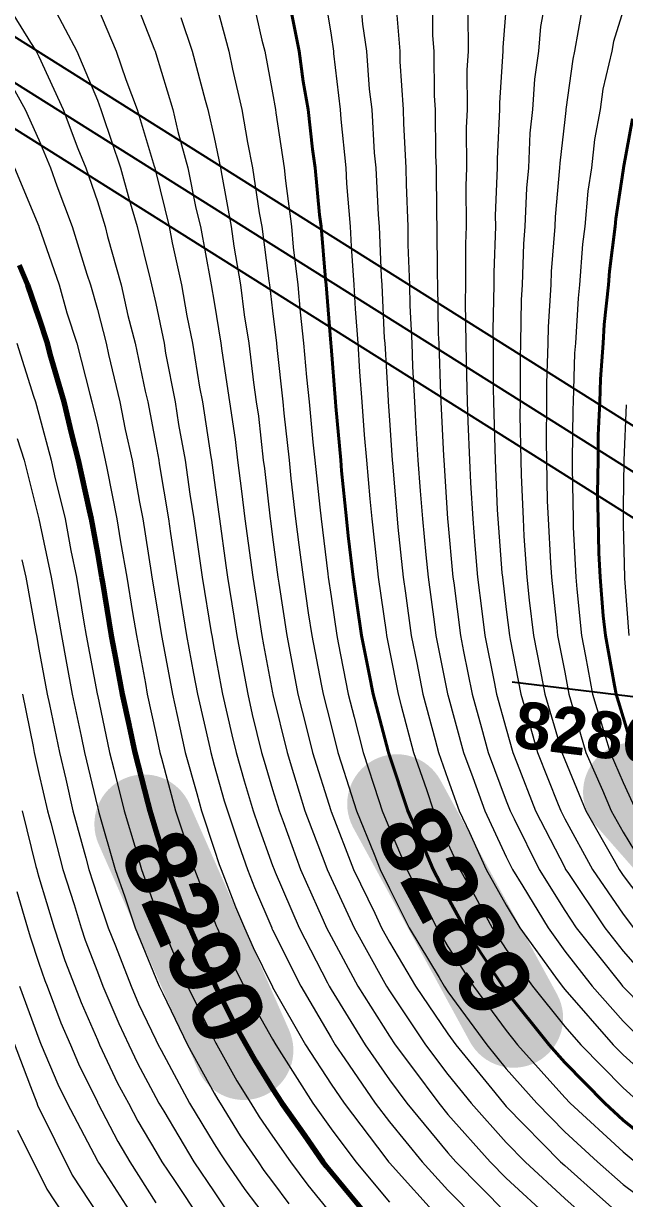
# Model space of a CAD drawing. Extents: x 2799052 to 2815686, y 1319509 to 1336143.
# Drawn here: x 2807568.63 to 2807578.92, y 1327729.01 to 1327749.11 of the extents above; entities that cross this region are included whole.
import ezdxf

# ---------------------------------------------------------------- set-up
doc = ezdxf.new("R2010")
doc.units = 0
doc.header["$LTSCALE"] = 0.5
doc.header["$MEASUREMENT"] = 0
doc.linetypes.add('DASHED', pattern=[0.75, 0.5, -0.25])
doc.layers.add('C-Road-Asph-Hach-Bdry', color=64, linetype='Continuous', lineweight=25, plot=False)
for name, color, linetype in [('C-Strm', 4, 'Continuous'), ('C-TOPO-CONT-TEXT-1FT', 1, 'Continuous'), ('C-TOPO-CONT-TEXT-5FT', 7, 'Continuous'), ('C-TOPO-USER', 40, 'Continuous')]:
    doc.layers.add(name, color=color, linetype=linetype)
for name, color, linetype, lineweight in [('C-Strm-Pipe', 115, 'Continuous', 25), ('C-TOPO-BDRY', 5, 'DASHED', 70), ('C-Topo-Cont-10th', 8, 'Continuous', 13), ('C-TOPO-CONT-1FT', 7, 'Continuous', 40), ('C-TOPO-CONT-5FT', 6, 'Continuous', 70), ('C-TOPO-SPOT', 2, 'Continuous', 25)]:
    doc.layers.add(name, color=color, linetype=linetype, lineweight=lineweight)
doc.styles.add('Swiss 721 BT', font='swissb.ttf', dxfattribs={"height": 2})

msp = doc.modelspace()

# ---------------------------------------------------------------- hatches: boundary and pattern name
at = {"true_color": 0x000000}
for points in [[(2807578.497, 1327736.602, 0.414214), (2807578.421, 1327735.403), (2807581.215, 1327732.229, 0.414214), (2807582.414, 1327732.152, 0.414214), (2807582.491, 1327733.352), (2807579.697, 1327736.526, 0.414214)], [(2807574.614, 1327736.51, 0.414214), (2807574.275, 1327735.357), (2807576.272, 1327731.695, 0.414214), (2807577.425, 1327731.355, 0.414214), (2807577.764, 1327732.508), (2807575.767, 1327736.171, 0.414214)], [(2807570.351, 1327736.196, 0.414214), (2807569.916, 1327735.076), (2807571.623, 1327731.207, 0.414214), (2807572.744, 1327730.772, 0.414214), (2807573.178, 1327731.893), (2807571.472, 1327735.762, 0.414214)]]:
    msp.add_hatch(color=18, dxfattribs=at).paths.add_polyline_path(points, flags=0)

# ---------------------------------------------------------------- linework, layer by layer
at = {"layer": 'C-Road-Asph-Hach-Bdry'}
msp.add_circle((2807368.688, 1327825.522), 8317.007, dxfattribs=at)
at = {"layer": 'C-Strm'}
for p, q in [((2807584.172, 1327739.02), (2807537.679, 1327768.256)), ((2807583.462, 1327737.892), (2807536.969, 1327767.127))]:
    msp.add_line(p, q, dxfattribs=at)
at = {"layer": 'C-Strm-Pipe'}
msp.add_line((2807584.024, 1327738.325), (2807537.116, 1327767.822), dxfattribs=at)
at = {"layer": 'C-TOPO-BDRY'}
msp.add_arc((2807583.448, 1327737.061, 8305.199), 19.912, 196.1622, 243.1048, dxfattribs=at)
at = {"layer": 'C-Topo-Cont-10th'}
for points, elevation in [([(2807568.219, 1327749.644), (2807568.751, 1327748.788), (2807568.846, 1327748.644), (2807568.895, 1327748.55), (2807569.312, 1327747.644), (2807569.563, 1327746.976), (2807569.7, 1327746.644), (2807569.895, 1327746.071), (2807570.027, 1327745.644), (2807570.069, 1327745.469), (2807570.302, 1327744.644), (2807570.418, 1327744.12), (2807570.542, 1327743.644), (2807570.711, 1327742.827), (2807570.756, 1327742.644), (2807570.895, 1327741.921), (2807570.946, 1327741.644), (2807570.954, 1327741.585), (2807571.111, 1327740.644), (2807571.146, 1327740.393), (2807571.26, 1327739.644), (2807571.33, 1327739.209), (2807571.423, 1327738.644), (2807571.542, 1327737.996), (2807571.608, 1327737.644), (2807571.818, 1327736.721), (2807571.835, 1327736.644), (2807571.895, 1327736.429), (2807572.068, 1327735.816), (2807572.12, 1327735.644), (2807572.314, 1327735.062), (2807572.467, 1327734.644), (2807572.585, 1327734.334), (2807572.879, 1327733.644), (2807572.884, 1327733.632), (2807572.895, 1327733.61), (2807573.377, 1327732.644), (2807573.895, 1327731.761), (2807573.967, 1327731.644), (2807574.133, 1327731.405), (2807574.653, 1327730.644), (2807574.895, 1327730.327), (2807575.453, 1327729.644), (2807575.895, 1327729.156), (2807576.4, 1327728.644)], 8289.7), ([(2807570.493, 1327749.644), (2807570.871, 1327748.667), (2807570.882, 1327748.644), (2807570.895, 1327748.604), (2807571.186, 1327747.644), (2807571.273, 1327747.266), (2807571.442, 1327746.644), (2807571.583, 1327745.956), (2807571.659, 1327745.644), (2807571.83, 1327744.709), (2807571.845, 1327744.644), (2807571.895, 1327744.348), (2807572.008, 1327743.644), (2807572.023, 1327743.515), (2807572.157, 1327742.644), (2807572.253, 1327742.001), (2807572.292, 1327741.644), (2807572.364, 1327741.113), (2807572.418, 1327740.644), (2807572.477, 1327740.226), (2807572.554, 1327739.644), (2807572.601, 1327739.35), (2807572.71, 1327738.644), (2807572.739, 1327738.488), (2807572.895, 1327737.662), (2807572.899, 1327737.644), (2807572.9, 1327737.639), (2807573.143, 1327736.644), (2807573.255, 1327736.283), (2807573.449, 1327735.644), (2807573.789, 1327734.75), (2807573.828, 1327734.644), (2807573.895, 1327734.493), (2807574.29, 1327733.644), (2807574.787, 1327732.752), (2807574.845, 1327732.644), (2807574.895, 1327732.565), (2807575.511, 1327731.644), (2807575.895, 1327731.134), (2807576.291, 1327730.644), (2807576.895, 1327729.971), (2807577.216, 1327729.644), (2807577.895, 1327729.015), (2807578.313, 1327728.644)], 8289.4), ([(2807571.895, 1327749.575), (2807572.146, 1327748.644), (2807572.206, 1327748.333), (2807572.368, 1327747.644), (2807572.462, 1327747.077), (2807572.553, 1327746.644), (2807572.665, 1327745.874), (2807572.708, 1327745.644), (2807572.829, 1327744.71), (2807572.84, 1327744.644), (2807572.895, 1327744.202), (2807572.96, 1327743.644), (2807572.966, 1327743.573), (2807573.071, 1327742.644), (2807573.089, 1327742.45), (2807573.177, 1327741.644), (2807573.209, 1327741.329), (2807573.288, 1327740.644), (2807573.343, 1327740.195), (2807573.416, 1327739.644), (2807573.506, 1327739.033), (2807573.566, 1327738.644), (2807573.728, 1327737.811), (2807573.759, 1327737.644), (2807573.895, 1327737.107), (2807574.013, 1327736.644), (2807574.07, 1327736.468), (2807574.331, 1327735.644), (2807574.634, 1327734.905), (2807574.736, 1327734.644), (2807574.895, 1327734.315), (2807575.232, 1327733.644), (2807575.745, 1327732.794), (2807575.833, 1327732.644), (2807575.895, 1327732.552), (2807576.559, 1327731.644), (2807576.895, 1327731.232), (2807577.416, 1327730.644), (2807577.895, 1327730.155), (2807578.455, 1327729.644), (2807578.895, 1327729.253), (2807579.716, 1327728.644)], 8289.2), ([(2807572.526, 1327749.644), (2807572.708, 1327748.831), (2807572.759, 1327748.644), (2807572.895, 1327747.928), (2807572.944, 1327747.644), (2807572.951, 1327747.588), (2807573.094, 1327746.644), (2807573.115, 1327746.424), (2807573.22, 1327745.644), (2807573.248, 1327745.29), (2807573.326, 1327744.644), (2807573.364, 1327744.175), (2807573.425, 1327743.644), (2807573.474, 1327743.065), (2807573.522, 1327742.644), (2807573.585, 1327741.954), (2807573.619, 1327741.644), (2807573.701, 1327740.838), (2807573.723, 1327740.644), (2807573.839, 1327739.7), (2807573.846, 1327739.644), (2807573.895, 1327739.313), (2807573.993, 1327738.644), (2807574.017, 1327738.522), (2807574.188, 1327737.644), (2807574.292, 1327737.247), (2807574.445, 1327736.644), (2807574.715, 1327735.823), (2807574.772, 1327735.644), (2807574.895, 1327735.343), (2807575.19, 1327734.644), (2807575.511, 1327734.028), (2807575.704, 1327733.644), (2807575.895, 1327733.326), (2807576.333, 1327732.644), (2807576.895, 1327731.887), (2807577.089, 1327731.644), (2807577.895, 1327730.74), (2807577.989, 1327730.644), (2807578.895, 1327729.811), (2807579.103, 1327729.644)], 8289.1), ([(2807573.778, 1327749.644), (2807573.895, 1327748.915), (2807573.935, 1327748.644), (2807573.938, 1327748.6), (2807574.053, 1327747.644), (2807574.063, 1327747.476), (2807574.147, 1327746.644), (2807574.16, 1327746.379), (2807574.223, 1327745.644), (2807574.237, 1327745.301), (2807574.287, 1327744.644), (2807574.307, 1327744.232), (2807574.352, 1327743.644), (2807574.381, 1327743.158), (2807574.422, 1327742.644), (2807574.463, 1327742.076), (2807574.501, 1327741.644), (2807574.558, 1327740.981), (2807574.592, 1327740.644), (2807574.677, 1327739.862), (2807574.703, 1327739.644), (2807574.836, 1327738.703), (2807574.845, 1327738.644), (2807574.895, 1327738.39), (2807575.043, 1327737.644), (2807575.098, 1327737.441), (2807575.306, 1327736.644), (2807575.528, 1327736.01), (2807575.651, 1327735.644), (2807575.895, 1327735.089), (2807576.097, 1327734.644), (2807576.361, 1327734.178), (2807576.652, 1327733.644), (2807576.895, 1327733.275), (2807577.341, 1327732.644), (2807577.895, 1327731.958), (2807578.172, 1327731.644), (2807578.895, 1327730.907), (2807579.188, 1327730.644)], 8288.9), ([(2807574.388, 1327749.644), (2807574.435, 1327749.104), (2807574.503, 1327748.644), (2807574.55, 1327747.989), (2807574.591, 1327747.644), (2807574.634, 1327746.904), (2807574.661, 1327746.644), (2807574.699, 1327745.839), (2807574.716, 1327745.644), (2807574.751, 1327744.787), (2807574.762, 1327744.644), (2807574.806, 1327743.732), (2807574.813, 1327743.644), (2807574.871, 1327742.668), (2807574.873, 1327742.644), (2807574.895, 1327742.328), (2807574.943, 1327741.644), (2807574.946, 1327741.593), (2807575.025, 1327740.644), (2807575.039, 1327740.5), (2807575.13, 1327739.644), (2807575.167, 1327739.372), (2807575.268, 1327738.644), (2807575.361, 1327738.177), (2807575.467, 1327737.644), (2807575.678, 1327736.861), (2807575.735, 1327736.644), (2807575.895, 1327736.186), (2807576.089, 1327735.644), (2807576.263, 1327735.275), (2807576.55, 1327734.644), (2807576.895, 1327734.034), (2807577.129, 1327733.644), (2807577.739, 1327732.8), (2807577.849, 1327732.644), (2807577.895, 1327732.587), (2807578.725, 1327731.644), (2807578.895, 1327731.47), (2807579.814, 1327730.644)], 8288.8), ([(2807574.999, 1327749.539), (2807575.073, 1327748.644), (2807575.075, 1327748.464), (2807575.132, 1327747.644), (2807575.133, 1327747.405), (2807575.176, 1327746.644), (2807575.178, 1327746.361), (2807575.211, 1327745.644), (2807575.212, 1327745.326), (2807575.24, 1327744.644), (2807575.245, 1327744.293), (2807575.276, 1327743.644), (2807575.289, 1327743.25), (2807575.324, 1327742.644), (2807575.345, 1327742.193), (2807575.383, 1327741.644), (2807575.418, 1327741.121), (2807575.458, 1327740.644), (2807575.516, 1327740.023), (2807575.556, 1327739.644), (2807575.658, 1327738.881), (2807575.691, 1327738.644), (2807575.89, 1327737.648), (2807575.891, 1327737.644), (2807575.895, 1327737.63), (2807576.16, 1327736.644), (2807576.32, 1327736.219), (2807576.525, 1327735.644), (2807576.895, 1327734.862), (2807577.003, 1327734.644), (2807577.18, 1327734.359), (2807577.609, 1327733.644), (2807577.895, 1327733.248), (2807578.367, 1327732.644), (2807578.895, 1327732.049), (2807579.295, 1327731.644)], 8288.7), ([(2807575.626, 1327749.644), (2807575.63, 1327748.908), (2807575.652, 1327748.644), (2807575.659, 1327747.88), (2807575.675, 1327747.644), (2807575.681, 1327746.858), (2807575.693, 1327746.644), (2807575.698, 1327745.841), (2807575.707, 1327745.644), (2807575.711, 1327744.828), (2807575.718, 1327744.644), (2807575.731, 1327743.807), (2807575.739, 1327743.644), (2807575.767, 1327742.771), (2807575.775, 1327742.644), (2807575.819, 1327741.72), (2807575.824, 1327741.644), (2807575.89, 1327740.649), (2807575.89, 1327740.644), (2807575.895, 1327740.591), (2807575.981, 1327739.644), (2807575.994, 1327739.545), (2807576.112, 1327738.644), (2807576.165, 1327738.373), (2807576.31, 1327737.644), (2807576.471, 1327737.068), (2807576.585, 1327736.644), (2807576.895, 1327735.816), (2807576.961, 1327735.644), (2807577.032, 1327735.507), (2807577.457, 1327734.644), (2807577.895, 1327733.939), (2807578.092, 1327733.644), (2807578.854, 1327732.684), (2807578.886, 1327732.644), (2807578.895, 1327732.634), (2807579.873, 1327731.644)], 8288.6), ([(2807577.587, 1327749.644), (2807577.478, 1327749.061), (2807577.445, 1327748.644), (2807577.377, 1327748.162), (2807577.346, 1327747.644), (2807577.3, 1327747.239), (2807577.272, 1327746.644), (2807577.24, 1327746.299), (2807577.214, 1327745.644), (2807577.191, 1327745.347), (2807577.168, 1327744.644), (2807577.152, 1327744.386), (2807577.138, 1327743.644), (2807577.13, 1327743.409), (2807577.131, 1327742.644), (2807577.129, 1327742.41), (2807577.145, 1327741.644), (2807577.149, 1327741.389), (2807577.181, 1327740.644), (2807577.196, 1327740.342), (2807577.247, 1327739.644), (2807577.289, 1327739.25), (2807577.361, 1327738.644), (2807577.472, 1327738.066), (2807577.555, 1327737.644), (2807577.826, 1327736.712), (2807577.846, 1327736.644), (2807577.895, 1327736.52), (2807578.257, 1327735.644), (2807578.739, 1327734.799), (2807578.824, 1327734.644), (2807578.895, 1327734.541), (2807579.572, 1327733.644)], 8288.3), ([(2807569.143, 1327749.395), (2807569.541, 1327748.644), (2807569.895, 1327747.802), (2807569.955, 1327747.644), (2807569.98, 1327747.558), (2807570.291, 1327746.644), (2807570.437, 1327746.102), (2807570.579, 1327745.644), (2807570.796, 1327744.742), (2807570.824, 1327744.644), (2807570.895, 1327744.324), (2807571.036, 1327743.644), (2807571.063, 1327743.475), (2807571.226, 1327742.644), (2807571.285, 1327742.253), (2807571.397, 1327741.644), (2807571.478, 1327741.061), (2807571.547, 1327740.644), (2807571.655, 1327739.884), (2807571.691, 1327739.644), (2807571.844, 1327738.695), (2807571.852, 1327738.644), (2807571.895, 1327738.413), (2807572.015, 1327737.764), (2807572.038, 1327737.644), (2807572.197, 1327736.945), (2807572.271, 1327736.644), (2807572.408, 1327736.157), (2807572.563, 1327735.644), (2807572.646, 1327735.395), (2807572.895, 1327734.713), (2807572.92, 1327734.644), (2807572.941, 1327734.598), (2807573.349, 1327733.644), (2807573.835, 1327732.704), (2807573.865, 1327732.644), (2807573.895, 1327732.592), (2807574.479, 1327731.644), (2807574.895, 1327731.047), (2807575.194, 1327730.644), (2807575.895, 1327729.795), (2807576.03, 1327729.644), (2807576.895, 1327728.767)], 8289.6), ([(2807569.895, 1327749.393), (2807570.218, 1327748.644), (2807570.382, 1327748.157), (2807570.576, 1327747.644), (2807570.866, 1327746.673), (2807570.876, 1327746.644), (2807570.895, 1327746.572), (2807571.123, 1327745.644), (2807571.174, 1327745.364), (2807571.335, 1327744.644), (2807571.426, 1327744.113), (2807571.523, 1327743.644), (2807571.645, 1327742.894), (2807571.694, 1327742.644), (2807571.837, 1327741.701), (2807571.848, 1327741.644), (2807571.895, 1327741.303), (2807571.974, 1327740.723), (2807571.983, 1327740.644), (2807572.096, 1327739.845), (2807572.123, 1327739.644), (2807572.23, 1327738.978), (2807572.281, 1327738.644), (2807572.377, 1327738.126), (2807572.468, 1327737.644), (2807572.547, 1327737.296), (2807572.707, 1327736.644), (2807572.748, 1327736.497), (2807572.895, 1327736.013), (2807573.007, 1327735.644), (2807573.075, 1327735.464), (2807573.374, 1327734.644), (2807573.762, 1327733.777), (2807573.819, 1327733.644), (2807573.895, 1327733.496), (2807574.355, 1327732.644), (2807574.895, 1327731.789), (2807574.992, 1327731.644), (2807575.29, 1327731.248), (2807575.739, 1327730.644), (2807575.895, 1327730.454), (2807576.618, 1327729.644), (2807576.895, 1327729.363), (2807577.675, 1327728.644)], 8289.5), ([(2807576.895, 1327749.429), (2807576.834, 1327748.705), (2807576.834, 1327748.644), (2807576.779, 1327747.759), (2807576.78, 1327747.644), (2807576.739, 1327746.8), (2807576.74, 1327746.644), (2807576.707, 1327745.832), (2807576.708, 1327745.644), (2807576.681, 1327744.857), (2807576.682, 1327744.644), (2807576.666, 1327743.872), (2807576.67, 1327743.644), (2807576.671, 1327742.868), (2807576.678, 1327742.644), (2807576.696, 1327741.843), (2807576.705, 1327741.644), (2807576.741, 1327740.797), (2807576.751, 1327740.644), (2807576.82, 1327739.718), (2807576.827, 1327739.644), (2807576.895, 1327739.088), (2807576.948, 1327738.644), (2807576.961, 1327738.578), (2807577.143, 1327737.644), (2807577.245, 1327737.294), (2807577.427, 1327736.644), (2807577.783, 1327735.755), (2807577.826, 1327735.644), (2807577.895, 1327735.51), (2807578.368, 1327734.644), (2807578.895, 1327733.876), (2807579.071, 1327733.644)], 8288.4), ([(2807578.189, 1327749.349), (2807578.064, 1327748.644), (2807578.032, 1327748.507), (2807577.915, 1327747.644), (2807577.912, 1327747.627), (2807577.895, 1327747.474), (2807577.811, 1327746.728), (2807577.807, 1327746.644), (2807577.729, 1327745.809), (2807577.723, 1327745.644), (2807577.664, 1327744.875), (2807577.656, 1327744.644), (2807577.612, 1327743.926), (2807577.607, 1327743.644), (2807577.583, 1327742.955), (2807577.584, 1327742.644), (2807577.578, 1327741.961), (2807577.585, 1327741.644), (2807577.597, 1327740.942), (2807577.609, 1327740.644), (2807577.649, 1327739.89), (2807577.666, 1327739.644), (2807577.758, 1327738.781), (2807577.774, 1327738.644), (2807577.895, 1327738.016), (2807577.965, 1327737.644), (2807577.996, 1327737.543), (2807578.258, 1327736.644), (2807578.541, 1327735.997), (2807578.687, 1327735.644), (2807578.895, 1327735.28), (2807579.286, 1327734.644)], 8288.2), ([(2807578.895, 1327749.335), (2807578.732, 1327748.807), (2807578.703, 1327748.644), (2807578.549, 1327747.989), (2807578.502, 1327747.644), (2807578.406, 1327747.132), (2807578.353, 1327746.644), (2807578.292, 1327746.247), (2807578.238, 1327745.644), (2807578.199, 1327745.339), (2807578.148, 1327744.644), (2807578.124, 1327744.415), (2807578.078, 1327743.644), (2807578.065, 1327743.473), (2807578.038, 1327742.644), (2807578.032, 1327742.507), (2807578.025, 1327741.644), (2807578.023, 1327741.515), (2807578.038, 1327740.644), (2807578.041, 1327740.497), (2807578.084, 1327739.644), (2807578.101, 1327739.437), (2807578.183, 1327738.644), (2807578.248, 1327738.291), (2807578.369, 1327737.644), (2807578.578, 1327736.961), (2807578.67, 1327736.644), (2807578.895, 1327736.13), (2807579.118, 1327735.644)], 8288.1), ([(2807571.321, 1327749.218), (2807571.519, 1327748.644), (2807571.738, 1327747.801), (2807571.786, 1327747.644), (2807571.895, 1327747.166), (2807572.005, 1327746.644), (2807572.023, 1327746.515), (2807572.187, 1327745.644), (2807572.23, 1327745.308), (2807572.343, 1327744.644), (2807572.406, 1327744.132), (2807572.485, 1327743.644), (2807572.565, 1327742.973), (2807572.616, 1327742.644), (2807572.652, 1327742.4), (2807572.735, 1327741.644), (2807572.755, 1327741.503), (2807572.853, 1327740.644), (2807572.859, 1327740.607), (2807572.895, 1327740.33), (2807572.985, 1327739.644), (2807573.001, 1327739.538), (2807573.138, 1327738.644), (2807573.197, 1327738.342), (2807573.329, 1327737.644), (2807573.476, 1327737.063), (2807573.578, 1327736.644), (2807573.889, 1327735.65), (2807573.891, 1327735.644), (2807573.895, 1327735.632), (2807574.282, 1327734.644), (2807574.644, 1327733.895), (2807574.761, 1327733.644), (2807574.895, 1327733.402), (2807575.339, 1327732.644), (2807575.895, 1327731.83), (2807576.031, 1327731.644), (2807576.646, 1327730.892), (2807576.847, 1327730.644), (2807576.895, 1327730.59), (2807577.823, 1327729.644), (2807577.895, 1327729.577), (2807578.496, 1327729.043), (2807578.895, 1327728.688)], 8289.3), ([(2807576.236, 1327749.302), (2807576.24, 1327748.644), (2807576.22, 1327748.319), (2807576.226, 1327747.644), (2807576.21, 1327747.329), (2807576.215, 1327746.644), (2807576.202, 1327746.336), (2807576.206, 1327745.644), (2807576.196, 1327745.343), (2807576.199, 1327744.644), (2807576.193, 1327744.345), (2807576.204, 1327743.644), (2807576.205, 1327743.334), (2807576.226, 1327742.644), (2807576.234, 1327742.305), (2807576.265, 1327741.644), (2807576.281, 1327741.257), (2807576.321, 1327740.644), (2807576.355, 1327740.184), (2807576.404, 1327739.644), (2807576.475, 1327739.063), (2807576.53, 1327738.644), (2807576.687, 1327737.851), (2807576.728, 1327737.644), (2807576.895, 1327737.047), (2807577.008, 1327736.644), (2807577.083, 1327736.455), (2807577.393, 1327735.644), (2807577.895, 1327734.674), (2807577.911, 1327734.644), (2807577.947, 1327734.591), (2807578.579, 1327733.644), (2807578.895, 1327733.246), (2807579.423, 1327732.644)], 8288.5), ([(2807568.362, 1327748.177), (2807568.657, 1327747.644), (2807568.895, 1327747.127), (2807569.095, 1327746.644), (2807569.199, 1327746.34), (2807569.462, 1327745.644), (2807569.715, 1327744.824), (2807569.777, 1327744.644), (2807569.895, 1327744.222), (2807570.045, 1327743.644), (2807570.084, 1327743.455), (2807570.28, 1327742.644), (2807570.372, 1327742.167), (2807570.489, 1327741.644), (2807570.614, 1327740.924), (2807570.671, 1327740.644), (2807570.814, 1327739.725), (2807570.828, 1327739.644), (2807570.895, 1327739.238), (2807570.993, 1327738.644), (2807571.015, 1327738.524), (2807571.179, 1327737.644), (2807571.263, 1327737.276), (2807571.4, 1327736.644), (2807571.598, 1327735.941), (2807571.677, 1327735.644), (2807571.895, 1327734.989), (2807571.981, 1327734.73), (2807572.013, 1327734.644), (2807572.257, 1327734.006), (2807572.412, 1327733.644), (2807572.56, 1327733.308), (2807572.889, 1327732.644), (2807572.891, 1327732.639), (2807572.895, 1327732.632), (2807573.458, 1327731.644), (2807573.895, 1327730.969), (2807574.117, 1327730.644), (2807574.835, 1327729.704), (2807574.88, 1327729.644), (2807574.895, 1327729.626), (2807575.78, 1327728.644)], 8289.8), ([(2807568.474, 1327746.644), (2807568.892, 1327745.646), (2807568.893, 1327745.644), (2807568.895, 1327745.64), (2807569.241, 1327744.644), (2807569.375, 1327744.164), (2807569.541, 1327743.644), (2807569.764, 1327742.774), (2807569.802, 1327742.644), (2807569.895, 1327742.251), (2807570.031, 1327741.644), (2807570.06, 1327741.479), (2807570.229, 1327740.644), (2807570.291, 1327740.248), (2807570.398, 1327739.644), (2807570.497, 1327739.041), (2807570.564, 1327738.644), (2807570.717, 1327737.822), (2807570.75, 1327737.644), (2807570.895, 1327736.97), (2807570.966, 1327736.644), (2807570.994, 1327736.545), (2807571.234, 1327735.644), (2807571.403, 1327735.135), (2807571.559, 1327734.644), (2807571.895, 1327733.768), (2807571.93, 1327733.678), (2807571.944, 1327733.644), (2807572.235, 1327732.984), (2807572.404, 1327732.644), (2807572.568, 1327732.317), (2807572.895, 1327731.739), (2807572.949, 1327731.644), (2807573.049, 1327731.489), (2807573.584, 1327730.644), (2807573.895, 1327730.206), (2807574.318, 1327729.644), (2807574.895, 1327728.954)], 8289.9), ([(2807568.516, 1327743.644), (2807568.801, 1327742.737), (2807568.834, 1327742.644), (2807568.895, 1327742.431), (2807569.106, 1327741.644), (2807569.163, 1327741.375), (2807569.341, 1327740.644), (2807569.441, 1327740.098), (2807569.536, 1327739.644), (2807569.666, 1327738.873), (2807569.706, 1327738.644), (2807569.892, 1327737.646), (2807569.893, 1327737.644), (2807569.895, 1327737.633), (2807570.105, 1327736.644), (2807570.179, 1327736.36), (2807570.352, 1327735.644), (2807570.553, 1327734.986), (2807570.651, 1327734.644), (2807570.895, 1327733.956), (2807571.01, 1327733.644), (2807571.1, 1327733.438), (2807571.437, 1327732.644), (2807571.895, 1327731.726), (2807571.923, 1327731.671), (2807571.938, 1327731.644), (2807572.281, 1327731.03), (2807572.524, 1327730.644), (2807572.666, 1327730.414), (2807572.895, 1327730.082), (2807573.201, 1327729.644), (2807573.495, 1327729.243), (2807573.895, 1327728.753)], 8290.1), ([(2807578.945, 1327742.594), (2807578.905, 1327741.644), (2807578.905, 1327741.634), (2807578.895, 1327740.847), (2807578.893, 1327740.646), (2807578.893, 1327740.644), (2807578.895, 1327740.542), (2807578.916, 1327739.644), (2807578.918, 1327739.621), (2807578.995, 1327738.644)], 8287.9), ([(2807568.521, 1327742.018), (2807568.64, 1327741.644), (2807568.895, 1327740.644), (2807568.895, 1327740.644), (2807568.895, 1327740.642), (2807569.105, 1327739.644), (2807569.147, 1327739.391), (2807569.279, 1327738.644), (2807569.367, 1327738.171), (2807569.465, 1327737.644), (2807569.618, 1327736.921), (2807569.675, 1327736.644), (2807569.895, 1327735.714), (2807569.912, 1327735.644), (2807569.92, 1327735.619), (2807570.198, 1327734.644), (2807570.366, 1327734.173), (2807570.544, 1327733.644), (2807570.895, 1327732.785), (2807570.955, 1327732.644), (2807571.015, 1327732.524), (2807571.437, 1327731.644), (2807571.895, 1327730.816), (2807571.957, 1327730.706), (2807571.996, 1327730.644), (2807572.339, 1327730.088), (2807572.647, 1327729.644), (2807572.747, 1327729.496), (2807572.895, 1327729.302), (2807573.174, 1327728.922)], 8290.2), ([(2807568.6, 1327739.938), (2807568.673, 1327739.644), (2807568.842, 1327738.697), (2807568.852, 1327738.644), (2807568.895, 1327738.412), (2807569.038, 1327737.644), (2807569.076, 1327737.463), (2807569.245, 1327736.644), (2807569.353, 1327736.185), (2807569.477, 1327735.644), (2807569.697, 1327734.841), (2807569.748, 1327734.644), (2807569.895, 1327734.187), (2807570.078, 1327733.644), (2807570.204, 1327733.334), (2807570.473, 1327732.644), (2807570.598, 1327732.347), (2807570.895, 1327731.728), (2807570.935, 1327731.644), (2807570.986, 1327731.553), (2807571.472, 1327730.644), (2807571.895, 1327729.952), (2807572.013, 1327729.762), (2807572.095, 1327729.644), (2807572.419, 1327729.168), (2807572.818, 1327728.644)], 8290.3), ([(2807568.611, 1327737.644), (2807568.795, 1327736.744), (2807568.814, 1327736.644), (2807568.895, 1327736.286), (2807569.042, 1327735.644), (2807569.097, 1327735.441), (2807569.302, 1327734.644), (2807569.495, 1327734.044), (2807569.615, 1327733.644), (2807569.685, 1327733.434), (2807569.895, 1327732.891), (2807569.991, 1327732.644), (2807570.26, 1327732.008), (2807570.434, 1327731.644), (2807570.582, 1327731.33), (2807570.895, 1327730.743), (2807570.948, 1327730.644), (2807571.033, 1327730.506), (2807571.546, 1327729.644), (2807571.895, 1327729.127), (2807572.091, 1327728.839)], 8290.4), ([(2807568.606, 1327735.644), (2807568.844, 1327734.694), (2807568.856, 1327734.644), (2807568.865, 1327734.613), (2807568.895, 1327734.509), (2807569.154, 1327733.644), (2807569.34, 1327733.088), (2807569.512, 1327732.644), (2807569.617, 1327732.366), (2807569.895, 1327731.73), (2807569.921, 1327731.669), (2807569.933, 1327731.644), (2807570.241, 1327730.989), (2807570.426, 1327730.644), (2807570.587, 1327730.335), (2807570.895, 1327729.817), (2807570.998, 1327729.644), (2807571.213, 1327729.325), (2807571.664, 1327728.644)], 8290.5), ([(2807568.516, 1327734.265), (2807568.698, 1327733.644), (2807568.743, 1327733.491), (2807568.895, 1327733.041), (2807568.995, 1327732.743), (2807569.033, 1327732.644), (2807569.27, 1327732.018), (2807569.434, 1327731.644), (2807569.571, 1327731.32), (2807569.895, 1327730.66), (2807569.9, 1327730.649), (2807569.903, 1327730.644), (2807570.244, 1327729.992), (2807570.451, 1327729.644), (2807570.895, 1327728.939)], 8290.6), ([(2807568.562, 1327732.644), (2807568.895, 1327731.743), (2807568.922, 1327731.671), (2807568.934, 1327731.644), (2807569.221, 1327730.969), (2807569.38, 1327730.644), (2807569.895, 1327729.66), (2807569.901, 1327729.649), (2807569.904, 1327729.644), (2807569.919, 1327729.619), (2807570.895, 1327728.101)], 8290.7), ([(2807568.212, 1327732.327), (2807568.752, 1327730.929), (2807568.857, 1327730.649), (2807568.871, 1327730.613), (2807569.465, 1327729.411), (2807570.618, 1327727.664)], 8290.8), ([(2807568.53, 1327730.182), (2807569.028, 1327729.175), (2807569.994, 1327727.711), (2807570.463, 1327727.025), (2807571.12, 1327726.167), (2807571.415, 1327725.977), (2807572.211, 1327725.209), (2807573.11, 1327724.452), (2807573.442, 1327724.096), (2807573.463, 1327724.084), (2807574.773, 1327723.07), (2807575.539, 1327722.58), (2807576.414, 1327721.989), (2807577.442, 1327721.336), (2807578.016, 1327720.921), (2807578.68, 1327720.54), (2807578.83, 1327720.475), (2807578.859, 1327720.465)], 8290.9)]:
    msp.add_lwpolyline(points, dxfattribs=dict(at, elevation=elevation))
at = {"layer": 'C-TOPO-CONT-1FT'}
for points, elevation in [([(2807573.212, 1327749.326), (2807573.35, 1327748.644), (2807573.419, 1327748.12), (2807573.501, 1327747.644), (2807573.576, 1327746.963), (2807573.625, 1327746.644), (2807573.7, 1327745.839), (2807573.726, 1327745.644), (2807573.799, 1327744.74), (2807573.811, 1327744.644), (2807573.89, 1327743.649), (2807573.891, 1327743.644), (2807573.895, 1327743.592), (2807573.972, 1327742.644), (2807573.978, 1327742.561), (2807574.06, 1327741.644), (2807574.075, 1327741.463), (2807574.158, 1327740.644), (2807574.19, 1327740.349), (2807574.275, 1327739.644), (2807574.337, 1327739.201), (2807574.419, 1327738.644), (2807574.549, 1327737.99), (2807574.616, 1327737.644), (2807574.872, 1327736.667), (2807574.878, 1327736.644), (2807574.895, 1327736.59), (2807575.212, 1327735.644), (2807575.461, 1327735.078), (2807575.644, 1327734.644), (2807575.895, 1327734.161), (2807576.177, 1327733.644), (2807576.723, 1327732.815), (2807576.833, 1327732.644), (2807576.895, 1327732.561), (2807577.627, 1327731.644), (2807577.895, 1327731.343), (2807578.58, 1327730.644), (2807578.895, 1327730.354), (2807579.779, 1327729.644)], 8289), ([(2807579.055, 1327747.484), (2807578.902, 1327746.644), (2807578.9, 1327746.638), (2807578.895, 1327746.602), (2807578.767, 1327745.771), (2807578.756, 1327745.644), (2807578.66, 1327744.879), (2807578.642, 1327744.644), (2807578.572, 1327743.966), (2807578.553, 1327743.644), (2807578.506, 1327743.033), (2807578.493, 1327742.644), (2807578.468, 1327742.07), (2807578.465, 1327741.644), (2807578.458, 1327741.081), (2807578.465, 1327740.644), (2807578.479, 1327740.059), (2807578.5, 1327739.644), (2807578.555, 1327738.984), (2807578.59, 1327738.644), (2807578.745, 1327737.793), (2807578.774, 1327737.644), (2807578.895, 1327737.246), (2807579.079, 1327736.644)], 8288)]:
    msp.add_lwpolyline(points, dxfattribs=dict(at, elevation=elevation))
at = {"layer": 'C-TOPO-CONT-5FT', "elevation": 8290}
msp.add_lwpolyline([(2807568.555, 1327744.983), (2807568.698, 1327744.644), (2807568.895, 1327744.078), (2807569.033, 1327743.644), (2807569.081, 1327743.458), (2807569.319, 1327742.644), (2807569.45, 1327742.089), (2807569.569, 1327741.644), (2807569.752, 1327740.787), (2807569.787, 1327740.644), (2807569.895, 1327740.053), (2807569.968, 1327739.644), (2807569.982, 1327739.557), (2807570.134, 1327738.644), (2807570.189, 1327738.349), (2807570.322, 1327737.644), (2807570.438, 1327737.1), (2807570.535, 1327736.644), (2807570.759, 1327735.779), (2807570.792, 1327735.644), (2807570.895, 1327735.306), (2807571.104, 1327734.644), (2807571.235, 1327734.304), (2807571.477, 1327733.644), (2807571.895, 1327732.696), (2807571.911, 1327732.66), (2807571.919, 1327732.644), (2807572.245, 1327731.994), (2807572.444, 1327731.644), (2807572.605, 1327731.354), (2807572.895, 1327730.893), (2807573.053, 1327730.644), (2807573.44, 1327730.099), (2807573.757, 1327729.644), (2807573.816, 1327729.564), (2807573.895, 1327729.467), (2807574.577, 1327728.644)], dxfattribs=at)
at = {"layer": 'C-TOPO-SPOT', "color": 2, "linetype": 'Continuous', "lineweight": 25}
msp.add_line((2807583.448, 1327737.061, 8286.792), (2807576.995, 1327737.847, 8286.792), dxfattribs=at)
at = {"layer": 'C-TOPO-USER'}
for points, elevation in [([(2807573.212, 1327749.326), (2807573.35, 1327748.644), (2807573.419, 1327748.12), (2807573.501, 1327747.644), (2807573.576, 1327746.963), (2807573.625, 1327746.644), (2807573.7, 1327745.839), (2807573.726, 1327745.644), (2807573.799, 1327744.74), (2807573.811, 1327744.644), (2807573.89, 1327743.649), (2807573.891, 1327743.644), (2807573.895, 1327743.592), (2807573.972, 1327742.644), (2807573.978, 1327742.561), (2807574.06, 1327741.644), (2807574.075, 1327741.463), (2807574.158, 1327740.644), (2807574.19, 1327740.349), (2807574.275, 1327739.644), (2807574.337, 1327739.201), (2807574.419, 1327738.644), (2807574.549, 1327737.99), (2807574.616, 1327737.644), (2807574.872, 1327736.667), (2807574.878, 1327736.644), (2807574.895, 1327736.59), (2807575.212, 1327735.644), (2807575.461, 1327735.078), (2807575.644, 1327734.644), (2807575.895, 1327734.161), (2807576.177, 1327733.644), (2807576.723, 1327732.815), (2807576.833, 1327732.644), (2807576.895, 1327732.561), (2807577.627, 1327731.644), (2807577.895, 1327731.343), (2807578.58, 1327730.644), (2807578.895, 1327730.354), (2807579.779, 1327729.644)], 8289), ([(2807579.055, 1327747.484), (2807578.902, 1327746.644), (2807578.9, 1327746.638), (2807578.895, 1327746.602), (2807578.767, 1327745.771), (2807578.756, 1327745.644), (2807578.66, 1327744.879), (2807578.642, 1327744.644), (2807578.572, 1327743.966), (2807578.553, 1327743.644), (2807578.506, 1327743.033), (2807578.493, 1327742.644), (2807578.468, 1327742.07), (2807578.465, 1327741.644), (2807578.458, 1327741.081), (2807578.465, 1327740.644), (2807578.479, 1327740.059), (2807578.5, 1327739.644), (2807578.555, 1327738.984), (2807578.59, 1327738.644), (2807578.745, 1327737.793), (2807578.774, 1327737.644), (2807578.895, 1327737.246), (2807579.079, 1327736.644)], 8288), ([(2807568.555, 1327744.983), (2807568.698, 1327744.644), (2807568.895, 1327744.078), (2807569.033, 1327743.644), (2807569.081, 1327743.458), (2807569.319, 1327742.644), (2807569.45, 1327742.089), (2807569.569, 1327741.644), (2807569.752, 1327740.787), (2807569.787, 1327740.644), (2807569.895, 1327740.053), (2807569.968, 1327739.644), (2807569.982, 1327739.557), (2807570.134, 1327738.644), (2807570.189, 1327738.349), (2807570.322, 1327737.644), (2807570.438, 1327737.1), (2807570.535, 1327736.644), (2807570.759, 1327735.779), (2807570.792, 1327735.644), (2807570.895, 1327735.306), (2807571.104, 1327734.644), (2807571.235, 1327734.304), (2807571.477, 1327733.644), (2807571.895, 1327732.696), (2807571.911, 1327732.66), (2807571.919, 1327732.644), (2807572.245, 1327731.994), (2807572.444, 1327731.644), (2807572.605, 1327731.354), (2807572.895, 1327730.893), (2807573.053, 1327730.644), (2807573.44, 1327730.099), (2807573.757, 1327729.644), (2807573.816, 1327729.564), (2807573.895, 1327729.467), (2807574.577, 1327728.644)], 8290)]:
    msp.add_lwpolyline(points, dxfattribs=dict(at, elevation=elevation))

# ---------------------------------------------------------------- texts
at = {"layer": 'C-TOPO-CONT-TEXT-1FT', "insert": (2807576.02, 1327733.933), "char_height": 1.2, "attachment_point": 5, "rotation": 298.6045, "style": 'Swiss 721 BT'}
msp.add_mtext('8289', dxfattribs=at)
at = {"layer": 'C-TOPO-CONT-TEXT-5FT', "insert": (2807571.547, 1327733.484), "char_height": 1.2, "attachment_point": 5, "rotation": 293.8056, "style": 'Swiss 721 BT'}
msp.add_mtext('8290', dxfattribs=at)
at = {"layer": 'C-TOPO-SPOT', "color": 2, "lineweight": 25, "style": 'Swiss 721 BT'}
msp.add_text('8286.79', height=0.8, rotation=353.0572, dxfattribs=at).set_placement((2807576.997, 1327736.738, 8286.792))

doc.saveas('drawing.dxf')
